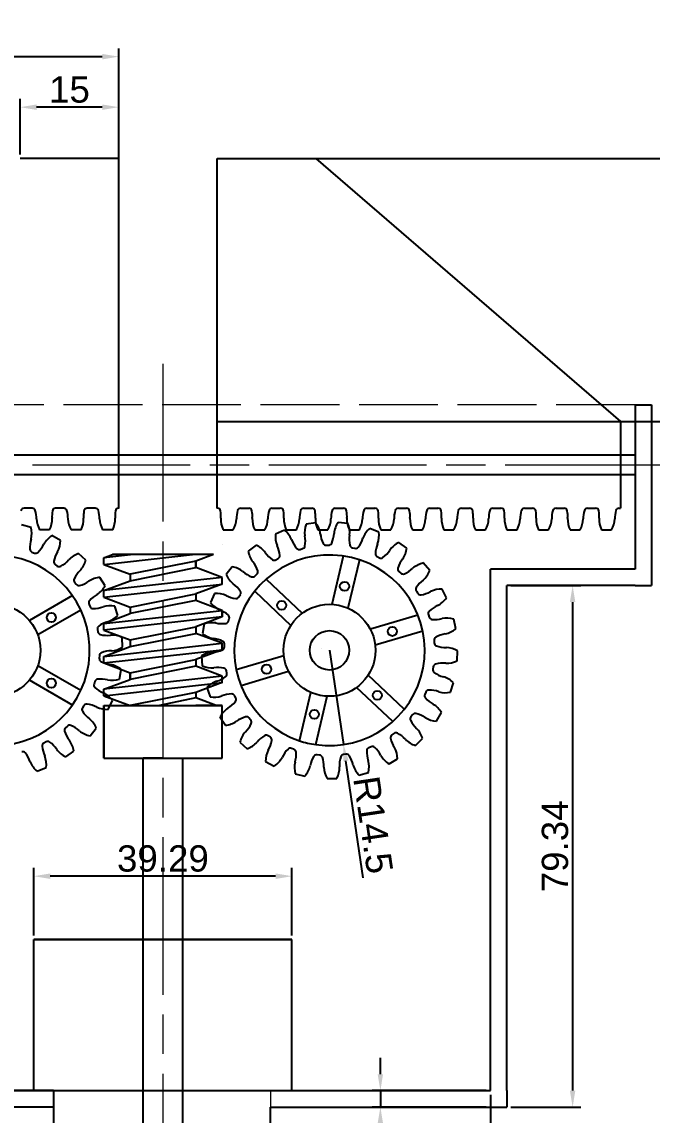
# Model space of a CAD drawing. Header units: millimetres. Extents: x -346 to -70, y -6 to 246.
# Drawn here: x -258.1 to -162.1, y 79.5 to 245.8 of the extents above; entities that cross this region are included whole.
import ezdxf

# ---------------------------------------------------------------- set-up
doc = ezdxf.new("R2010")
doc.units = ezdxf.units.MM
doc.linetypes.add('ACAD_ISO02W100', pattern=[15, 12, -3])
doc.linetypes.add('ACAD_ISO08W100', pattern=[36, 24, -3, 6, -3])
doc.layers.add('axis', color=7, linetype='ACAD_ISO08W100', lineweight=5)
doc.layers.add('hidden_line', color=7, linetype='ACAD_ISO02W100', lineweight=5)
doc.styles.get("Standard").update_dxf_attribs({"font": 'arial.ttf'})
doc.dimstyles.new('ISO-25', dxfattribs={"dimtxt": 4, "dimasz": 2.5, "dimexe": 1.25, "dimexo": 0.625, "dimtad": 1, "dimdsep": 46, "dimtxsty": 'Standard', "dimcen": 2.5, "dimadec": 0, "dimazin": 0, "dimtfac": 1, "dimtmove": 0, "dimatfit": 3, "dimfxl": 1, "dimarcsym": 0})

# ---------------------------------------------------------------- blocks, each defined once
blk = doc.blocks.new('*D4')
at = {"color": 0, "lineweight": -2, "transparency": 16777216}
for p, q in [((-286.47, 82.56), (-286.47, 58.46)), ((-186.76, 82.56), (-186.76, 58.46)), ((-283.97, 59.71), (-189.26, 59.71))]:
    blk.add_line(p, q, dxfattribs=at)
at = {"color": 0, "transparency": 16777216}
for points in [[(-283.97, 60.12), (-283.97, 59.29), (-286.47, 59.71)], [(-189.26, 60.12), (-189.26, 59.29), (-186.76, 59.71)]]:
    blk.add_solid(points, dxfattribs=at)
at = {"layer": 'Defpoints', "color": 0, "transparency": 16777216}
for p in [(-286.47, 83.19), (-186.76, 83.19), (-186.76, 59.71)]:
    blk.add_point(p, dxfattribs=at)
at = {"color": 0, "transparency": 16777216, "insert": (-236.62, 62.37), "char_height": 4, "attachment_point": 5}
blk.add_mtext('99.71', dxfattribs=at)
blk = doc.blocks.new('*D5')
at = {"color": 0, "lineweight": -2, "transparency": 16777216}
for p, q in [((-183.64, 160.03), (-172.99, 160.03)), ((-174.24, 157.53), (-174.24, 83.19)), ((-183.64, 80.69), (-172.99, 80.69))]:
    blk.add_line(p, q, dxfattribs=at)
at = {"color": 0, "transparency": 16777216}
for points in [[(-174.66, 157.53), (-173.83, 157.53), (-174.24, 160.03)], [(-174.66, 83.19), (-173.83, 83.19), (-174.24, 80.69)]]:
    blk.add_solid(points, dxfattribs=at)
at = {"layer": 'Defpoints', "color": 0, "transparency": 16777216}
for p in [(-184.26, 160.03), (-184.26, 80.69), (-174.24, 80.69)]:
    blk.add_point(p, dxfattribs=at)
at = {"color": 0, "transparency": 16777216, "insert": (-176.91, 120.36), "char_height": 4, "attachment_point": 5, "rotation": 90}
blk.add_mtext('79.34', dxfattribs=at)
blk = doc.blocks.new('*D6')
at = {"color": 0, "lineweight": -2, "transparency": 16777216}
for p, q in [((-203.51, 85.69), (-203.51, 88.19)), ((-187.39, 83.19), (-204.76, 83.19)), ((-203.51, 83.19), (-203.51, 80.69)), ((-187.39, 80.69), (-204.76, 80.69)), ((-203.51, 78.19), (-203.51, 67.06))]:
    blk.add_line(p, q, dxfattribs=at)
at = {"color": 0, "transparency": 16777216}
for points in [[(-203.93, 85.69), (-203.1, 85.69), (-203.51, 83.19)], [(-203.93, 78.19), (-203.1, 78.19), (-203.51, 80.69)]]:
    blk.add_solid(points, dxfattribs=at)
at = {"layer": 'Defpoints', "color": 0, "transparency": 16777216}
for p in [(-186.76, 83.19), (-203.51, 80.69), (-186.76, 80.69)]:
    blk.add_point(p, dxfattribs=at)
at = {"color": 0, "transparency": 16777216, "insert": (-206.18, 71.37), "char_height": 4, "attachment_point": 5, "rotation": 90}
blk.add_mtext('2.5', dxfattribs=at)
blk = doc.blocks.new('*D8')
at = {"color": 0, "lineweight": -2, "transparency": 16777216}
for p, q in [((-256.26, 106.81), (-256.26, 117.07)), ((-216.97, 106.81), (-216.97, 117.07)), ((-219.47, 115.82), (-253.76, 115.82))]:
    blk.add_line(p, q, dxfattribs=at)
at = {"color": 0, "transparency": 16777216}
for points in [[(-253.76, 116.24), (-253.76, 115.4), (-256.26, 115.82)], [(-219.47, 116.24), (-219.47, 115.4), (-216.97, 115.82)]]:
    blk.add_solid(points, dxfattribs=at)
at = {"layer": 'Defpoints', "color": 0, "transparency": 16777216}
for p in [(-256.26, 115.82), (-256.26, 106.19), (-216.97, 106.19)]:
    blk.add_point(p, dxfattribs=at)
at = {"color": 0, "transparency": 16777216, "insert": (-236.62, 118.49), "char_height": 4, "attachment_point": 5}
blk.add_mtext('39.29', dxfattribs=at)
blk = doc.blocks.new('*D9')
at = {"color": 0, "lineweight": -2, "transparency": 16777216}
for p, q in [((-211.26, 150.19), (-209.13, 135.85)), ((-206.12, 115.57), (-208.76, 133.37))]:
    blk.add_line(p, q, dxfattribs=at)
at = {"color": 0, "transparency": 16777216}
blk.add_solid([(-208.35, 133.44), (-209.17, 133.31), (-209.13, 135.85)], dxfattribs=at)
at = {"layer": 'Defpoints', "color": 0, "transparency": 16777216}
for p in [(-211.26, 150.19), (-209.13, 135.85)]:
    blk.add_point(p, dxfattribs=at)
at = {"color": 0, "transparency": 16777216, "insert": (-204.62, 123.63), "char_height": 4, "attachment_point": 5, "rotation": 278.4566}
blk.add_mtext('R14.5', dxfattribs=at)
blk = doc.blocks.new('*D10')
at = {"color": 0, "lineweight": -2, "transparency": 16777216}
for p, q in [((-258.35, 225.66), (-258.35, 234.09)), ((-243.35, 225.66), (-243.35, 234.09)), ((-245.85, 232.84), (-255.85, 232.84))]:
    blk.add_line(p, q, dxfattribs=at)
at = {"color": 0, "transparency": 16777216}
for points in [[(-255.85, 233.25), (-255.85, 232.42), (-258.35, 232.84)], [(-245.85, 233.25), (-245.85, 232.42), (-243.35, 232.84)]]:
    blk.add_solid(points, dxfattribs=at)
at = {"layer": 'Defpoints', "color": 0, "transparency": 16777216}
for p in [(-258.35, 232.84), (-258.35, 225.03), (-243.35, 225.03)]:
    blk.add_point(p, dxfattribs=at)
at = {"color": 0, "transparency": 16777216, "insert": (-250.85, 235.5), "char_height": 4, "attachment_point": 5}
blk.add_mtext('15', dxfattribs=at)
blk = doc.blocks.new('*D11')
at = {"color": 0, "lineweight": -2, "transparency": 16777216}
for p, q in [((-227.72, 225.03), (-145.38, 225.03)), ((-146.63, 222.53), (-146.63, 187.53)), ((-227.72, 185.03), (-145.38, 185.03))]:
    blk.add_line(p, q, dxfattribs=at)
at = {"color": 0, "transparency": 16777216}
for points in [[(-147.05, 222.53), (-146.21, 222.53), (-146.63, 225.03)], [(-147.05, 187.53), (-146.21, 187.53), (-146.63, 185.03)]]:
    blk.add_solid(points, dxfattribs=at)
at = {"layer": 'Defpoints', "color": 0, "transparency": 16777216}
for p in [(-228.35, 225.03), (-228.35, 185.03), (-146.63, 185.03)]:
    blk.add_point(p, dxfattribs=at)
at = {"color": 0, "transparency": 16777216, "insert": (-149.3, 205.03), "char_height": 4, "attachment_point": 5, "rotation": 90}
blk.add_mtext('40', dxfattribs=at)
blk = doc.blocks.new('*D12')
at = {"color": 0, "lineweight": -2, "transparency": 16777216}
for p, q in [((-304.75, 185.66), (-304.75, 241.78)), ((-243.35, 185.66), (-243.35, 241.78)), ((-302.25, 240.53), (-245.85, 240.53))]:
    blk.add_line(p, q, dxfattribs=at)
at = {"color": 0, "transparency": 16777216}
for points in [[(-302.25, 240.94), (-302.25, 240.11), (-304.75, 240.53)], [(-245.85, 240.94), (-245.85, 240.11), (-243.35, 240.53)]]:
    blk.add_solid(points, dxfattribs=at)
at = {"layer": 'Defpoints', "color": 0, "transparency": 16777216}
for p in [(-243.35, 240.53), (-304.75, 185.03), (-243.35, 185.03)]:
    blk.add_point(p, dxfattribs=at)
at = {"color": 0, "transparency": 16777216, "insert": (-274.05, 243.2), "char_height": 4, "attachment_point": 5}
blk.add_mtext('61.4', dxfattribs=at)

msp = doc.modelspace()

# ---------------------------------------------------------------- linework, layer by layer
for p, q in [((-243.35, 225.032), (-258.35, 225.032)), ((-243.35, 185.032), (-243.35, 225.032)), ((-228.35, 185.032), (-228.35, 225.032)), ((-228.35, 225.032), (-213.35, 225.032)), ((-213.35, 225.032), (-166.952, 185.032)), ((-164.747, 187.532), (-164.747, 162.532)), ((-164.747, 187.532), (-162.247, 187.532)), ((-162.247, 187.532), (-162.247, 162.532)), ((-243.35, 171.812), (-243.35, 185.032)), ((-228.35, 171.812), (-228.35, 185.032)), ((-228.35, 185.032), (-166.952, 185.032)), ((-166.952, 185.032), (-166.952, 171.812)), ((-308.488, 179.922), (-166.952, 179.922)), ((-166.952, 179.922), (-164.747, 179.922)), ((-308.488, 176.922), (-166.952, 176.922)), ((-166.952, 176.922), (-164.747, 176.922)), ((-256.526, 171.812), (-257.75, 171.812)), ((-251.726, 171.812), (-252.95, 171.812)), ((-246.926, 171.812), (-248.15, 171.812)), ((-224.773, 171.812), (-223.55, 171.812)), ((-219.973, 171.812), (-218.75, 171.812)), ((-215.173, 171.812), (-213.95, 171.812)), ((-210.373, 171.812), (-209.15, 171.812)), ((-205.573, 171.812), (-204.35, 171.812)), ((-200.773, 171.812), (-199.55, 171.812)), ((-195.973, 171.812), (-194.75, 171.812)), ((-191.173, 171.812), (-189.95, 171.812)), ((-186.373, 171.812), (-185.15, 171.812)), ((-181.573, 171.812), (-180.35, 171.812)), ((-176.773, 171.812), (-175.55, 171.812)), ((-171.973, 171.812), (-170.75, 171.812)), ((-167.173, 171.812), (-166.952, 171.812)), ((-166.952, 171.812), (-166.952, 171.812)), ((-166.952, 171.812), (-166.952, 171.812)), ((-166.952, 171.812), (-166.952, 171.812)), ((-166.952, 171.812), (-166.952, 171.812)), ((-166.952, 171.812), (-166.952, 171.812)), ((-256.687, 168.89), (-258.14, 169.263)), ((-253.863, 168.529), (-255.395, 168.529)), ((-249.063, 168.529), (-250.595, 168.529)), ((-244.263, 168.529), (-245.795, 168.529)), ((-227.436, 168.529), (-225.904, 168.529)), ((-222.636, 168.529), (-221.104, 168.529)), ((-218.101, 168.466), (-219.485, 167.887)), ((-217.836, 168.529), (-216.304, 168.529)), ((-213.341, 169.593), (-214.825, 169.376)), ((-213.036, 168.529), (-211.504, 168.529)), ((-208.451, 169.5), (-209.942, 169.659)), ((-208.236, 168.529), (-206.704, 168.529)), ((-203.736, 168.194), (-205.142, 168.719)), ((-203.436, 168.529), (-201.904, 168.529)), ((-198.636, 168.529), (-197.104, 168.529)), ((-193.836, 168.529), (-192.304, 168.529)), ((-189.036, 168.529), (-187.504, 168.529)), ((-184.236, 168.529), (-182.704, 168.529)), ((-179.436, 168.529), (-177.904, 168.529)), ((-174.636, 168.529), (-173.104, 168.529)), ((-169.836, 168.529), (-168.304, 168.529)), ((-252.211, 166.916), (-253.526, 167.639)), ((-199.495, 165.757), (-200.726, 166.615)), ((-256.555, 165.137), (-256.186, 164.991)), ((-256.555, 165.137), (-256.186, 164.991)), ((-248.367, 163.891), (-249.461, 164.918)), ((-245.617, 164.27), (-244.284, 164.77)), ((-245.617, 163.27), (-232.11, 164.77)), ((-241.115, 164.77), (-245.617, 164.27)), ((-228.941, 164.77), (-244.284, 164.77)), ((-228.941, 164.77), (-231.608, 163.77)), ((-227.608, 166.27), (-227.608, 166.27)), ((-227.608, 166.27), (-227.608, 166.27)), ((-222.432, 166.191), (-223.628, 165.286)), ((-215.731, 165.553), (-215.348, 165.659)), ((-215.731, 165.553), (-215.348, 165.659)), ((-211.77, 166.181), (-211.373, 166.189)), ((-211.77, 166.181), (-211.373, 166.189)), ((-207.777, 165.805), (-207.391, 165.714)), ((-207.777, 165.805), (-207.391, 165.714)), ((-253.017, 163.248), (-252.696, 163.014)), ((-253.017, 163.248), (-252.696, 163.014)), ((-245.617, 164.27), (-245.617, 164.27)), ((-245.617, 164.27), (-245.617, 164.27)), ((-245.617, 163.27), (-245.617, 164.27)), ((-245.617, 163.27), (-241.617, 161.77)), ((-231.608, 163.77), (-241.617, 161.77)), ((-231.608, 163.77), (-231.608, 162.77)), ((-231.608, 162.77), (-231.608, 163.77)), ((-219.411, 163.959), (-219.067, 164.157)), ((-219.411, 163.959), (-219.067, 164.157)), ((-209.18, 164.539), (-210.917, 157.181)), ((-206.708, 163.956), (-208.445, 156.597)), ((-204.003, 164.448), (-203.651, 164.263)), ((-204.003, 164.448), (-203.651, 164.263)), ((-195.994, 162.341), (-196.972, 163.478)), ((-241.617, 160.77), (-231.608, 162.77)), ((-241.617, 161.77), (-241.617, 160.77)), ((-227.608, 161.27), (-231.608, 162.77)), ((-226.06, 162.911), (-226.994, 161.737)), ((-222.58, 161.5), (-222.296, 161.777)), ((-222.58, 161.5), (-222.296, 161.777)), ((-200.685, 162.194), (-200.391, 161.928)), ((-200.685, 162.194), (-200.391, 161.928)), ((-164.747, 162.532), (-186.763, 162.532)), ((-186.763, 116.69), (-186.763, 162.532)), ((-162.247, 162.532), (-162.247, 160.032)), ((-250.06, 160.538), (-249.807, 160.232)), ((-250.06, 160.538), (-249.807, 160.232)), ((-245.396, 160.005), (-246.2, 161.271)), ((-227.608, 161.27), (-245.617, 159.27)), ((-245.617, 159.27), (-241.617, 160.77)), ((-245.617, 158.27), (-227.608, 160.27)), ((-227.608, 160.27), (-231.608, 158.77)), ((-227.617, 160.267), (-227.617, 161.274)), ((-227.608, 161.27), (-227.608, 161.27)), ((-227.608, 161.27), (-227.608, 161.27)), ((-227.608, 160.27), (-227.608, 161.27)), ((-227.608, 160.27), (-227.608, 161.27)), ((-220.907, 161.017), (-215.403, 155.834)), ((-184.263, 116.69), (-184.263, 160.032)), ((-164.747, 160.032), (-184.263, 160.032)), ((-164.747, 160.032), (-162.247, 160.032)), ((-250.389, 158.512), (-256.936, 154.731)), ((-245.617, 159.27), (-245.617, 159.27)), ((-245.617, 159.27), (-245.617, 159.27)), ((-245.617, 158.27), (-245.617, 159.27)), ((-245.617, 158.27), (-241.617, 156.77)), ((-241.617, 156.77), (-231.608, 158.77)), ((-231.608, 158.77), (-231.608, 157.77)), ((-231.608, 158.77), (-231.608, 157.77)), ((-228.759, 158.831), (-229.371, 157.462)), ((-225.037, 158.33), (-224.831, 158.669)), ((-225.037, 158.33), (-224.831, 158.669)), ((-222.648, 159.168), (-217.145, 153.985)), ((-198.032, 159.187), (-197.813, 158.856)), ((-198.032, 159.187), (-197.813, 158.856)), ((-193.451, 158.162), (-194.116, 159.507)), ((-247.87, 157.178), (-247.701, 156.819)), ((-247.87, 157.178), (-247.701, 156.819)), ((-243.485, 155.502), (-243.949, 156.929)), ((-231.608, 157.77), (-241.617, 155.77)), ((-241.617, 156.77), (-241.617, 155.77)), ((-227.608, 156.27), (-231.608, 157.77)), ((-249.119, 156.312), (-255.666, 152.532)), ((-245.617, 154.27), (-227.608, 156.27)), ((-245.617, 154.27), (-241.617, 155.77)), ((-227.608, 155.27), (-245.617, 153.27)), ((-227.608, 155.27), (-231.608, 153.77)), ((-227.617, 155.267), (-227.617, 156.274)), ((-227.608, 156.27), (-227.608, 156.27)), ((-227.608, 156.27), (-227.608, 156.27)), ((-227.608, 155.27), (-227.608, 156.27)), ((-227.608, 156.27), (-227.608, 155.27)), ((-226.629, 154.649), (-226.513, 155.029)), ((-226.629, 154.649), (-226.513, 155.029)), ((-197.794, 155.561), (-205.035, 153.386)), ((-196.21, 155.614), (-196.08, 155.239)), ((-196.21, 155.614), (-196.08, 155.239)), ((-192.028, 153.482), (-192.338, 154.95)), ((-246.584, 153.379), (-246.51, 152.989)), ((-246.584, 153.379), (-246.51, 152.989)), ((-245.617, 154.27), (-245.617, 154.27)), ((-245.617, 154.27), (-245.617, 154.27)), ((-245.617, 153.27), (-245.617, 154.27)), ((-245.617, 153.27), (-245.617, 154.27)), ((-245.617, 153.27), (-241.617, 151.77)), ((-241.617, 151.77), (-231.608, 153.77)), ((-231.608, 153.77), (-231.608, 152.77)), ((-230.359, 154.209), (-230.611, 152.73)), ((-197.064, 153.128), (-204.304, 150.953)), ((-242.754, 150.665), (-242.848, 152.162)), ((-241.617, 150.77), (-231.608, 152.77)), ((-241.617, 151.77), (-241.617, 150.77)), ((-236.617, 151.77), (-236.617, 151.77)), ((-236.617, 151.77), (-236.617, 151.77)), ((-236.617, 151.77), (-236.617, 151.77)), ((-236.617, 151.77), (-236.617, 151.77)), ((-227.608, 151.27), (-231.608, 152.77)), ((-195.334, 151.7), (-195.302, 151.304)), ((-195.334, 151.7), (-195.302, 151.304)), ((-245.617, 149.27), (-227.608, 151.27)), ((-245.617, 149.27), (-241.617, 150.77)), ((-245.617, 148.27), (-227.608, 150.27)), ((-227.608, 150.27), (-231.608, 148.77)), ((-227.617, 150.267), (-227.617, 151.274)), ((-227.608, 151.27), (-227.608, 151.27)), ((-227.608, 151.27), (-227.608, 151.27)), ((-227.608, 150.27), (-227.608, 151.27)), ((-227.255, 150.687), (-227.238, 151.084)), ((-227.255, 150.687), (-227.238, 151.084)), ((-212.499, 150.481), (-212.499, 150.481)), ((-191.813, 148.595), (-191.749, 150.094)), ((-186.763, 83.19), (-186.763, 150.19)), ((-184.263, 83.19), (-184.263, 150.19)), ((-246.283, 149.38), (-246.308, 148.984)), ((-246.283, 149.38), (-246.308, 148.984)), ((-245.617, 149.27), (-245.617, 149.27)), ((-245.617, 149.27), (-245.617, 149.27)), ((-245.617, 148.27), (-245.617, 149.27)), ((-245.617, 148.27), (-241.617, 146.77)), ((-241.617, 146.77), (-231.608, 148.77)), ((-231.608, 148.77), (-231.608, 147.77)), ((-231.608, 148.77), (-231.608, 147.77)), ((-230.758, 149.333), (-230.635, 147.838)), ((-225.462, 147.251), (-218.221, 149.426)), ((-249.119, 144.067), (-255.666, 147.847)), ((-243.249, 145.799), (-242.968, 147.272)), ((-231.608, 147.77), (-241.617, 145.77)), ((-241.617, 145.77), (-241.617, 146.77)), ((-241.617, 146.77), (-241.617, 145.77)), ((-227.608, 146.27), (-231.608, 147.77)), ((-226.876, 146.695), (-226.958, 147.083)), ((-226.876, 146.695), (-226.958, 147.083)), ((-224.731, 144.818), (-217.49, 146.993)), ((-195.459, 147.691), (-195.526, 147.3)), ((-195.459, 147.691), (-195.526, 147.3)), ((-250.389, 141.868), (-256.936, 145.648)), ((-246.986, 145.432), (-247.109, 145.054)), ((-246.986, 145.432), (-247.109, 145.054)), ((-227.608, 146.27), (-245.617, 144.27)), ((-245.617, 144.27), (-241.617, 145.77)), ((-245.617, 143.27), (-227.608, 145.27)), ((-227.608, 145.27), (-231.608, 143.77)), ((-227.617, 145.267), (-227.617, 146.274)), ((-227.608, 146.27), (-227.608, 146.27)), ((-227.608, 146.27), (-227.608, 146.27)), ((-227.608, 145.27), (-227.608, 146.27)), ((-227.608, 145.27), (-227.608, 146.27)), ((-199.877, 141.211), (-205.381, 146.394)), ((-192.821, 143.809), (-192.385, 145.244)), ((-245.617, 144.27), (-245.617, 144.27)), ((-245.617, 144.27), (-245.617, 144.27)), ((-245.617, 143.27), (-245.617, 144.27)), ((-245.617, 143.27), (-241.617, 141.77)), ((-231.608, 143.77), (-241.617, 141.77)), ((-231.608, 143.77), (-231.617, 142.94)), ((-229.933, 144.512), (-229.442, 143.095)), ((-225.517, 142.921), (-225.693, 143.277)), ((-225.517, 142.921), (-225.693, 143.277)), ((-215.817, 136.423), (-214.08, 143.782)), ((-213.345, 135.84), (-211.608, 143.198)), ((-201.618, 139.362), (-207.122, 144.545)), ((-196.577, 143.84), (-196.739, 143.477)), ((-196.577, 143.84), (-196.739, 143.477)), ((-248.65, 141.782), (-248.862, 141.447)), ((-248.65, 141.782), (-248.862, 141.447)), ((-245.617, 141.77), (-245.617, 133.77)), ((-245.617, 133.77), (-245.617, 141.77)), ((-245.617, 141.77), (-227.617, 141.77)), ((-245.617, 141.77), (-241.617, 141.77)), ((-244.938, 141.208), (-244.299, 142.565)), ((-231.617, 142.94), (-237.143, 141.77)), ((-228.499, 141.77), (-231.617, 142.94)), ((-227.617, 141.77), (-231.617, 141.77)), ((-227.617, 133.77), (-227.617, 141.77)), ((-227.617, 133.77), (-227.617, 141.77)), ((-227.617, 141.44), (-227.617, 141.44)), ((-227.617, 141.44), (-227.617, 141.44)), ((-227.617, 140.44), (-227.617, 141.44)), ((-227.934, 140.047), (-227.106, 138.797)), ((-223.261, 139.605), (-223.52, 139.906)), ((-223.261, 139.605), (-223.52, 139.906)), ((-198.617, 140.387), (-198.864, 140.076)), ((-198.617, 140.387), (-198.864, 140.076)), ((-194.987, 139.423), (-194.208, 140.705)), ((-251.168, 138.661), (-251.458, 138.389)), ((-251.168, 138.661), (-251.458, 138.389)), ((-247.716, 137.182), (-246.76, 138.338)), ((-220.252, 136.954), (-220.578, 137.181)), ((-220.252, 136.954), (-220.578, 137.181)), ((-201.452, 137.55), (-201.769, 137.31)), ((-201.452, 137.55), (-201.769, 137.31)), ((-198.176, 135.714), (-197.103, 136.762)), ((-254.384, 136.264), (-254.732, 136.073)), ((-254.384, 136.264), (-254.732, 136.073)), ((-251.408, 133.973), (-250.194, 134.855)), ((-224.888, 136.22), (-223.775, 135.214)), ((-216.678, 135.134), (-217.05, 135.273)), ((-216.678, 135.134), (-217.05, 135.273)), ((-204.904, 135.507), (-205.27, 135.354)), ((-204.904, 135.507), (-205.27, 135.354)), ((-245.617, 133.77), (-227.617, 133.77)), ((-236.617, 133.77), (-239.617, 133.77)), ((-239.617, 133.77), (-236.617, 133.77)), ((-239.617, 53.77), (-239.617, 133.77)), ((-236.617, 133.77), (-233.617, 133.77)), ((-233.617, 133.77), (-233.617, 53.77)), ((-220.986, 133.27), (-219.658, 132.573)), ((-212.764, 134.26), (-213.159, 134.302)), ((-212.764, 134.26), (-213.159, 134.302)), ((-208.755, 134.387), (-209.148, 134.33)), ((-208.755, 134.387), (-209.148, 134.33)), ((-202.187, 132.914), (-200.887, 133.662)), ((-255.782, 131.783), (-254.387, 132.335)), ((-206.769, 131.2), (-205.323, 131.601)), ((-216.473, 131.384), (-215.013, 131.039)), ((-211.632, 130.679), (-210.133, 130.708)), ((-256.263, 83.19), (-256.263, 106.19)), ((-256.263, 106.19), (-216.972, 106.19)), ((-216.972, 106.19), (-256.263, 106.19)), ((-216.972, 83.19), (-216.972, 106.19)), ((-286.472, 83.19), (-253.263, 83.19)), ((-253.263, 83.19), (-286.472, 83.19)), ((-253.263, 83.19), (-256.263, 83.19)), ((-253.263, 83.19), (-220.263, 83.19)), ((-253.263, 83.19), (-253.263, 71.19)), ((-220.263, 83.19), (-186.763, 83.19)), ((-184.263, 83.19), (-184.263, 80.69)), ((-253.263, 80.69), (-286.472, 80.69)), ((-220.263, 80.69), (-186.763, 80.69)), ((-220.263, 71.19), (-220.263, 80.69)), ((-186.763, 80.69), (-184.263, 80.69))]:
    msp.add_line(p, q)
for centre, radius in [((-208.965, 159.922), 0.7), ((-262.263, 150.19), 7), ((-218.542, 157.046), 0.7), ((-211.263, 150.19), 7), ((-253.602, 155.19), 0.7), ((-211.263, 150.19), 3), ((-211.263, 150.19), 3), ((-201.685, 153.066), 0.7), ((-220.84, 147.313), 0.7), ((-253.602, 145.19), 0.7), ((-203.983, 143.333), 0.7), ((-213.56, 140.457), 0.7)]:
    msp.add_circle(centre, radius)
for centre, radius, start, end in [((-257.75, 171.312), 0.5, 90, 169.94034), ((-256.526, 171.312), 0.5, 16.68047, 90), ((-260.097, 170.242), 4.229, 359.27378, 16.68047), ((-249.278, 170.661), 4.229, 169.94034, 185.16138), ((-252.95, 171.312), 0.5, 90, 169.94034), ((-251.726, 171.312), 0.5, 16.68047, 90), ((-255.297, 170.242), 4.229, 359.27378, 16.68047), ((-244.478, 170.661), 4.229, 169.94034, 185.16138), ((-248.15, 171.312), 0.5, 90, 169.94034), ((-246.926, 171.312), 0.5, 16.68047, 90), ((-250.497, 170.242), 4.229, 359.27378, 16.68047), ((-239.678, 170.661), 4.229, 169.94034, 185.16138), ((-243.35, 171.312), 0.5, 90, 169.94034), ((-228.35, 171.312), 0.5, 10.05966, 90), ((-232.021, 170.661), 4.229, 354.83862, 10.05966), ((-221.202, 170.242), 4.229, 163.31953, 180.72622), ((-224.773, 171.312), 0.5, 90, 163.31953), ((-223.55, 171.312), 0.5, 10.05966, 90), ((-227.221, 170.661), 4.229, 354.83862, 10.05966), ((-216.402, 170.242), 4.229, 163.31953, 180.72622), ((-219.973, 171.312), 0.5, 90, 163.31953), ((-218.75, 171.312), 0.5, 10.05966, 90), ((-222.421, 170.661), 4.229, 354.83862, 10.05966), ((-211.602, 170.242), 4.229, 163.31953, 180.72622), ((-215.173, 171.312), 0.5, 90, 163.31953), ((-213.95, 171.312), 0.5, 10.05966, 90), ((-217.621, 170.661), 4.229, 354.83862, 10.05966), ((-206.802, 170.242), 4.229, 163.31953, 180.72622), ((-210.373, 171.312), 0.5, 90, 163.31953), ((-209.15, 171.312), 0.5, 10.05966, 90), ((-212.821, 170.661), 4.229, 354.83862, 10.05966), ((-202.002, 170.242), 4.229, 163.31953, 180.72622), ((-205.573, 171.312), 0.5, 90, 163.31953), ((-204.35, 171.312), 0.5, 10.05966, 90), ((-208.021, 170.661), 4.229, 354.83862, 10.05966), ((-197.202, 170.242), 4.229, 163.31953, 180.72622), ((-200.773, 171.312), 0.5, 90, 163.31953), ((-199.55, 171.312), 0.5, 10.05966, 90), ((-203.221, 170.661), 4.229, 354.83862, 10.05966), ((-192.402, 170.242), 4.229, 163.31953, 180.72622), ((-195.973, 171.312), 0.5, 90, 163.31953), ((-194.75, 171.312), 0.5, 10.05966, 90), ((-198.421, 170.661), 4.229, 354.83862, 10.05966), ((-187.602, 170.242), 4.229, 163.31953, 180.72622), ((-191.173, 171.312), 0.5, 90, 163.31953), ((-189.95, 171.312), 0.5, 10.05966, 90), ((-193.621, 170.661), 4.229, 354.83862, 10.05966), ((-182.802, 170.242), 4.229, 163.31953, 180.72622), ((-186.373, 171.312), 0.5, 90, 163.31953), ((-185.15, 171.312), 0.5, 10.05966, 90), ((-188.821, 170.661), 4.229, 354.83862, 10.05966), ((-178.002, 170.242), 4.229, 163.31953, 180.72622), ((-181.573, 171.312), 0.5, 90, 163.31953), ((-180.35, 171.312), 0.5, 10.05966, 90), ((-184.021, 170.661), 4.229, 354.83862, 10.05966), ((-173.202, 170.242), 4.229, 163.31953, 180.72622), ((-176.773, 171.312), 0.5, 90, 163.31953), ((-175.55, 171.312), 0.5, 10.05966, 90), ((-179.221, 170.661), 4.229, 354.83862, 10.05966), ((-168.402, 170.242), 4.229, 163.31953, 180.72622), ((-171.973, 171.312), 0.5, 90, 163.31953), ((-170.75, 171.312), 0.5, 10.05966, 90), ((-174.421, 170.661), 4.229, 354.83862, 10.05966), ((-163.602, 170.242), 4.229, 163.31953, 180.72622), ((-167.173, 171.312), 0.5, 90, 163.31953), ((-252.074, 170.376), 3.8, 182.83177, 209.08148), ((-257.288, 170.174), 3.8, 334.34733, 1.60339), ((-247.274, 170.376), 3.8, 182.83177, 209.08148), ((-252.488, 170.174), 3.8, 334.34733, 1.60339), ((-242.474, 170.376), 3.8, 182.83177, 209.08148), ((-247.688, 170.174), 3.8, 334.34733, 1.60339), ((-224.011, 170.174), 3.8, 178.39661, 205.65267), ((-229.225, 170.376), 3.8, 330.91852, 357.16823), ((-219.211, 170.174), 3.8, 178.39661, 205.65267), ((-224.425, 170.376), 3.8, 330.91852, 357.16823), ((-214.411, 170.174), 3.8, 178.39661, 205.65267), ((-219.625, 170.376), 3.8, 330.91852, 357.16823), ((-209.611, 170.174), 3.8, 178.39661, 205.65267), ((-214.825, 170.376), 3.8, 330.91852, 357.16823), ((-204.811, 170.174), 3.8, 178.39661, 205.65267), ((-210.025, 170.376), 3.8, 330.91852, 357.16823), ((-200.011, 170.174), 3.8, 178.39661, 205.65267), ((-205.225, 170.376), 3.8, 330.91852, 357.16823), ((-195.211, 170.174), 3.8, 178.39661, 205.65267), ((-200.425, 170.376), 3.8, 330.91852, 357.16823), ((-190.411, 170.174), 3.8, 178.39661, 205.65267), ((-195.625, 170.376), 3.8, 330.91852, 357.16823), ((-185.611, 170.174), 3.8, 178.39661, 205.65267), ((-190.825, 170.376), 3.8, 330.91852, 357.16823), ((-180.811, 170.174), 3.8, 178.39661, 205.65267), ((-186.025, 170.376), 3.8, 330.91852, 357.16823), ((-176.011, 170.174), 3.8, 178.39661, 205.65267), ((-181.225, 170.376), 3.8, 330.91852, 357.16823), ((-171.211, 170.174), 3.8, 178.39661, 205.65267), ((-176.425, 170.376), 3.8, 330.91852, 357.16823), ((-166.411, 170.174), 3.8, 178.39661, 205.65267), ((-171.625, 170.376), 3.8, 330.91852, 357.16823), ((-260.382, 168.005), 3.8, 346.21419, 13.47025), ((-260.382, 168.005), 3.8, 346.21419, 13.47025), ((-220.514, 165.531), 3.8, 23.33119, 50.58726), ((-220.514, 165.531), 3.8, 23.33119, 50.58726), ((-211.245, 168.104), 3.8, 160.44675, 187.70281), ((-216.408, 167.349), 3.8, 8.93119, 36.18726), ((-216.408, 167.349), 3.8, 8.93119, 36.18726), ((-206.79, 167.537), 3.8, 146.04675, 173.30281), ((-211.979, 168.09), 3.8, 354.53119, 21.78726), ((-211.979, 168.09), 3.8, 354.53119, 21.78726), ((-202.616, 165.88), 3.8, 131.64675, 158.90281), ((-207.505, 167.706), 3.8, 340.13119, 7.38726), ((-207.505, 167.706), 3.8, 340.13119, 7.38726), ((-252.655, 165.839), 4.229, 162.6562, 183.61643), ((-252.655, 165.839), 4.229, 162.6562, 183.61643), ((-251.438, 164.464), 3.8, 123.32975, 150.58581), ((-256.011, 166.978), 3.8, 331.81419, 359.07025), ((-256.011, 166.978), 3.8, 331.81419, 359.07025), ((-215.7, 167.546), 3.8, 174.84675, 202.10281), ((-213.045, 168.466), 4.229, 199.7732, 220.73343), ((-213.045, 168.466), 4.229, 199.7732, 220.73343), ((-219.158, 166.769), 4.229, 350.30057, 11.2608), ((-208.444, 168.335), 4.229, 185.3732, 206.33343), ((-208.444, 168.335), 4.229, 185.3732, 206.33343), ((-211.786, 166.681), 0.5, 206.33343, 271.81721), ((-211.383, 166.689), 0.5, 270.41679, 335.90057), ((-214.786, 168.212), 4.229, 335.90057, 356.8608), ((-204.02, 167.064), 4.229, 170.9732, 191.93343), ((-204.02, 167.064), 4.229, 170.9732, 191.93343), ((-210.194, 168.522), 4.229, 321.50057, 342.4608), ((-200.051, 164.733), 4.229, 156.5732, 177.53343), ((-200.051, 164.733), 4.229, 156.5732, 177.53343), ((-198.986, 163.236), 3.8, 117.24675, 144.50281), ((-256.377, 165.604), 0.5, 183.61643, 249.10021), ((-256.002, 165.455), 0.5, 247.69979, 313.18357), ((-258.553, 168.174), 4.229, 313.18357, 334.1438), ((-249.065, 162.958), 4.229, 148.2562, 169.21643), ((-249.065, 162.958), 4.229, 148.2562, 169.21643), ((-248.228, 161.323), 3.8, 108.92975, 136.18581), ((-219.877, 165.897), 3.8, 189.24675, 216.50281), ((-224.039, 162.748), 3.8, 37.73119, 64.98726), ((-224.039, 162.748), 3.8, 37.73119, 64.98726), ((-217.535, 167.449), 4.229, 214.1732, 235.13343), ((-217.535, 167.449), 4.229, 214.1732, 235.13343), ((-223.033, 164.285), 4.229, 4.70057, 25.6608), ((-215.871, 166.033), 0.5, 220.73343, 286.21721), ((-215.482, 166.141), 0.5, 284.81679, 350.30057), ((-207.668, 166.293), 0.5, 191.93343, 257.41721), ((-207.276, 166.201), 0.5, 256.01679, 321.50057), ((-203.776, 164.893), 0.5, 177.53343, 243.01721), ((-205.668, 167.68), 4.229, 307.10057, 328.0608), ((-203.267, 166.221), 3.8, 325.73119, 352.98726), ((-203.267, 166.221), 3.8, 325.73119, 352.98726), ((-262.263, 150.19), 14.5, 95.02476, 84.97524), ((-252.728, 163.656), 0.5, 169.21643, 234.70021), ((-254.197, 166.687), 4.229, 298.78357, 319.7438), ((-252.032, 164.896), 3.8, 317.41419, 344.67025), ((-252.032, 164.896), 3.8, 317.41419, 344.67025), ((-211.263, 150.19), 14.5, 261.74176, 251.69225), ((-226.168, 160.915), 4.229, 19.10057, 40.0608), ((-219.666, 164.389), 0.5, 235.13343, 300.61721), ((-219.317, 164.59), 0.5, 299.21679, 4.70057), ((-203.419, 164.706), 0.5, 241.61679, 307.10057), ((-196.787, 161.488), 4.229, 142.1732, 163.13343), ((-196.787, 161.488), 4.229, 142.1732, 163.13343), ((-196.127, 159.773), 3.8, 102.84675, 130.10281), ((-252.402, 163.419), 0.5, 233.29979, 298.78357), ((-246.304, 159.275), 4.229, 133.8562, 154.81643), ((-246.304, 159.275), 4.229, 133.8562, 154.81643), ((-223.513, 163.261), 3.8, 203.64675, 230.90281), ((-226.76, 159.176), 3.8, 52.13119, 79.38726), ((-226.76, 159.176), 3.8, 52.13119, 79.38726), ((-221.63, 165.347), 4.229, 228.5732, 249.53343), ((-221.63, 165.347), 4.229, 228.5732, 249.53343), ((-222.933, 161.853), 0.5, 249.53343, 315.01721), ((-222.645, 162.135), 0.5, 313.61679, 19.10057), ((-200.355, 162.57), 0.5, 163.13343, 228.61721), ((-200.055, 162.299), 0.5, 227.21679, 292.70057), ((-201.494, 165.739), 4.229, 292.70057, 313.6608), ((-199.531, 163.729), 3.8, 311.33119, 338.58726), ((-199.531, 163.729), 3.8, 311.33119, 338.58726), ((-249.679, 160.862), 0.5, 154.81643, 220.30021), ((-249.422, 160.551), 0.5, 218.89979, 284.38357), ((-250.348, 164.163), 4.229, 284.38357, 305.3438), ((-245.9, 157.483), 3.8, 94.52975, 121.78581), ((-248.696, 161.889), 3.8, 303.01419, 330.27025), ((-248.696, 161.889), 3.8, 303.01419, 330.27025), ((-228.367, 156.871), 4.229, 33.50057, 54.4608), ((-197.619, 159.468), 0.5, 148.73343, 214.21721), ((-194.432, 157.533), 4.229, 127.7732, 148.73343), ((-194.432, 157.533), 4.229, 127.7732, 148.73343), ((-244.546, 155.021), 4.229, 119.4562, 140.41643), ((-244.546, 155.021), 4.229, 119.4562, 140.41643), ((-228.508, 155.04), 3.8, 66.53119, 93.78726), ((-228.508, 155.04), 3.8, 66.53119, 93.78726), ((-225.073, 162.292), 4.229, 242.9732, 263.93343), ((-225.073, 162.292), 4.229, 242.9732, 263.93343), ((-225.467, 158.584), 0.5, 263.93343, 329.41721), ((-225.258, 158.929), 0.5, 328.01679, 33.50057), ((-197.396, 159.132), 0.5, 212.81679, 278.30057), ((-197.934, 162.821), 4.229, 278.30057, 299.2608), ((-194.219, 155.708), 3.8, 88.44675, 115.70281), ((-196.533, 160.386), 3.8, 296.93119, 324.18726), ((-247.42, 157.397), 0.5, 140.41643, 205.90021), ((-247.248, 157.032), 0.5, 204.49979, 269.98357), ((-247.247, 160.761), 4.229, 269.98357, 290.9438), ((-244.6, 153.185), 3.8, 80.12975, 107.38581), ((-226.379, 159.804), 3.8, 218.04675, 245.30281), ((-193.134, 153.116), 4.229, 113.3732, 134.33343), ((-246.213, 158.148), 3.8, 288.61419, 315.87025), ((-246.213, 158.148), 3.8, 288.61419, 315.87025), ((-229.492, 152.407), 4.229, 47.90057, 68.8608), ((-226.992, 155.174), 0.5, 342.41679, 47.90057), ((-195.74, 155.783), 0.5, 134.33343, 199.81721), ((-195.608, 155.402), 0.5, 198.41679, 263.90057), ((-195.212, 159.11), 4.229, 263.90057, 284.8608), ((-193.382, 151.296), 3.8, 74.04675, 101.30281), ((-246.094, 153.479), 0.5, 126.01643, 191.50021), ((-243.901, 150.463), 4.229, 105.0562, 126.01643), ((-243.901, 150.463), 4.229, 105.0562, 126.01643), ((-229.173, 150.599), 3.8, 80.93119, 108.18726), ((-229.173, 150.599), 3.8, 80.93119, 108.18726), ((-227.649, 158.477), 4.229, 257.3732, 278.33343), ((-227.649, 158.477), 4.229, 257.3732, 278.33343), ((-227.109, 154.788), 0.5, 278.33343, 343.81721), ((-194.46, 156.402), 3.8, 282.53119, 309.78726), ((-246.018, 153.083), 0.5, 190.09979, 255.58357), ((-245.09, 156.694), 4.229, 255.58357, 276.5438), ((-244.41, 148.698), 3.8, 65.72975, 92.98581), ((-228.295, 155.743), 3.8, 232.44675, 259.70281), ((-229.47, 147.804), 4.229, 62.30057, 83.2608), ((-227.737, 151.106), 0.5, 356.81679, 62.30057), ((-194.836, 151.747), 0.5, 119.93343, 185.41721), ((-192.976, 148.516), 4.229, 98.9732, 119.93343), ((-192.976, 148.516), 4.229, 98.9732, 119.93343), ((-245.784, 149.355), 0.5, 111.61643, 177.10021), ((-244.41, 145.888), 4.229, 90.6562, 111.61643), ((-244.41, 145.888), 4.229, 90.6562, 111.61643), ((-244.738, 153.906), 3.8, 274.21419, 301.47025), ((-244.738, 153.906), 3.8, 274.21419, 301.47025), ((-228.712, 146.132), 3.8, 95.33119, 122.58726), ((-228.712, 146.132), 3.8, 95.33119, 122.58726), ((-229.196, 154.142), 4.229, 271.7732, 292.73343), ((-229.196, 154.142), 4.229, 271.7732, 292.73343), ((-227.755, 150.703), 0.5, 292.73343, 358.21721), ((-194.803, 151.345), 0.5, 184.01679, 249.50057), ((-193.497, 154.838), 4.229, 249.50057, 270.4608), ((-193.669, 146.815), 3.8, 59.64675, 86.90281), ((-245.809, 148.952), 0.5, 175.69979, 241.18357), ((-244.012, 152.219), 4.229, 241.18357, 262.1438), ((-194.965, 147.613), 0.5, 105.53343, 171.01721), ((-193.967, 144.021), 4.229, 84.5732, 105.53343), ((-193.443, 152.028), 3.8, 268.13119, 295.38726), ((-245.342, 144.305), 3.8, 51.32975, 78.58581), ((-229.141, 151.332), 3.8, 246.84675, 274.10281), ((-228.305, 143.351), 4.229, 76.70057, 97.6608), ((-227.448, 146.98), 0.5, 11.21679, 76.70057), ((-227.364, 146.585), 0.5, 307.13343, 12.61721), ((-195.033, 147.216), 0.5, 169.61679, 235.10057), ((-192.9, 150.274), 4.229, 235.10057, 256.0608), ((-246.634, 144.899), 0.5, 161.29979, 226.78357), ((-246.509, 145.283), 0.5, 97.21643, 162.70021), ((-246.041, 141.584), 4.229, 76.2562, 97.21643), ((-246.041, 141.584), 4.229, 76.2562, 97.21643), ((-244.364, 149.431), 3.8, 259.81419, 287.07025), ((-244.364, 149.431), 3.8, 259.81419, 287.07025), ((-227.154, 141.92), 3.8, 109.73119, 136.98726), ((-229.615, 149.558), 4.229, 286.1732, 307.13343), ((-195.061, 142.545), 3.8, 45.24675, 72.50281), ((-244.081, 147.617), 4.229, 226.78357, 247.7438), ((-247.337, 140.282), 3.8, 36.92975, 64.18581), ((-228.863, 146.85), 3.8, 261.24675, 288.50281), ((-226.069, 139.328), 4.229, 91.10057, 112.0608), ((-226.141, 143.056), 0.5, 25.61679, 91.10057), ((-196.282, 143.273), 0.5, 155.21679, 220.70057), ((-196.118, 143.641), 0.5, 91.13343, 156.61721), ((-196.044, 139.913), 4.229, 70.1732, 91.13343), ((-196.044, 139.913), 4.229, 70.1732, 91.13343), ((-193.545, 147.539), 3.8, 253.73119, 280.98726), ((-248.44, 141.179), 0.5, 146.89979, 212.38357), ((-248.224, 141.519), 0.5, 82.81643, 148.30021), ((-248.691, 137.82), 4.229, 61.8562, 82.81643), ((-248.691, 137.82), 4.229, 61.8562, 82.81643), ((-245.115, 145.004), 3.8, 245.41419, 272.67025), ((-245.115, 145.004), 3.8, 245.41419, 272.67025), ((-228.881, 145.014), 4.229, 300.5732, 321.53343), ((-228.881, 145.014), 4.229, 300.5732, 321.53343), ((-225.962, 142.694), 0.5, 321.53343, 27.01721), ((-193.456, 145.704), 4.229, 220.70057, 241.6608), ((-197.471, 138.756), 3.8, 30.84675, 58.10281), ((-245.292, 143.176), 4.229, 212.38357, 233.3438), ((-250.27, 136.882), 3.8, 22.52975, 49.78581), ((-224.598, 138.227), 3.8, 124.13119, 151.38726), ((-224.598, 138.227), 3.8, 124.13119, 151.38726), ((-222.903, 135.987), 4.229, 105.50057, 126.4608), ((-223.899, 139.58), 0.5, 40.01679, 105.50057), ((-198.473, 139.765), 0.5, 140.81679, 206.30057), ((-198.222, 140.08), 0.5, 76.73343, 142.21721), ((-199.078, 136.451), 4.229, 55.7732, 76.73343), ((-199.078, 136.451), 4.229, 55.7732, 76.73343), ((-194.761, 143.216), 3.8, 239.33119, 266.58726), ((-251.115, 138.024), 0.5, 132.49979, 197.98357), ((-250.822, 138.3), 0.5, 68.41643, 133.90021), ((-252.193, 134.833), 4.229, 47.4562, 68.41643), ((-252.193, 134.833), 4.229, 47.4562, 68.41643), ((-227.48, 142.578), 3.8, 275.64675, 302.90281), ((-227.041, 140.795), 4.229, 314.9732, 335.93343), ((-227.041, 140.795), 4.229, 314.9732, 335.93343), ((-223.636, 139.274), 0.5, 335.93343, 41.41721), ((-195.13, 141.417), 4.229, 206.30057, 227.2608), ((-200.747, 135.686), 3.8, 16.44675, 43.70281), ((-247.569, 139.176), 4.229, 197.98357, 218.9438), ((-253.956, 134.317), 3.8, 8.12975, 35.38581), ((-246.943, 140.903), 3.8, 231.01419, 258.27025), ((-246.943, 140.903), 3.8, 231.01419, 258.27025), ((-221.205, 135.287), 3.8, 138.53119, 165.78726), ((-221.205, 135.287), 3.8, 138.53119, 165.78726), ((-219.005, 133.538), 4.229, 119.90057, 140.8608), ((-220.864, 136.771), 0.5, 54.41679, 119.90057), ((-224.209, 137.166), 4.229, 329.3732, 350.33343), ((-224.209, 137.166), 4.229, 329.3732, 350.33343), ((-220.533, 136.54), 0.5, 350.33343, 55.81721), ((-211.263, 150.19), 14.5, 251.69225, 261.74176), ((-201.467, 136.912), 0.5, 126.41679, 191.90057), ((-197.819, 137.681), 4.229, 191.90057, 212.8608), ((-201.146, 137.155), 0.5, 62.33343, 127.81721), ((-202.877, 133.853), 4.229, 41.3732, 62.33343), ((-197.014, 139.331), 3.8, 224.93119, 252.18726), ((-197.014, 139.331), 3.8, 224.93119, 252.18726), ((-257.964, 134.259), 0.5, 39.61643, 105.10021), ((-254.491, 135.634), 0.5, 118.09979, 183.58357), ((-250.77, 135.867), 4.229, 183.58357, 204.5438), ((-254.138, 135.829), 0.5, 54.01643, 119.50021), ((-256.328, 132.812), 4.229, 33.0562, 54.01643), ((-256.328, 132.812), 4.229, 33.0562, 54.01643), ((-249.734, 137.384), 3.8, 216.61419, 243.87025), ((-249.734, 137.384), 3.8, 216.61419, 243.87025), ((-225.078, 138.784), 3.8, 290.04675, 317.30281), ((-217.186, 133.283), 3.8, 152.93119, 180.18726), ((-217.186, 133.283), 3.8, 152.93119, 180.18726), ((-214.621, 132.136), 4.229, 134.30057, 155.2608), ((-217.225, 134.804), 0.5, 68.81679, 134.30057), ((-216.847, 134.663), 0.5, 4.73343, 70.21721), ((-201.352, 134.73), 4.229, 177.50057, 198.4608), ((-205.077, 134.893), 0.5, 112.01679, 177.50057), ((-204.705, 135.049), 0.5, 47.93343, 113.41721), ((-207.203, 132.281), 4.229, 26.9732, 47.93343), ((-207.203, 132.281), 4.229, 26.9732, 47.93343), ((-204.685, 133.526), 3.8, 2.04675, 29.30281), ((-260.837, 131.882), 4.229, 18.6562, 39.61643), ((-260.837, 131.882), 4.229, 18.6562, 39.61643), ((-253.312, 134.671), 3.8, 202.21419, 229.47025), ((-253.312, 134.671), 3.8, 202.21419, 229.47025), ((-258.164, 132.75), 3.8, 353.72975, 20.98581), ((-221.807, 135.707), 3.8, 304.44675, 331.70281), ((-212.795, 132.341), 3.8, 167.33119, 194.58726), ((-212.795, 132.341), 3.8, 167.33119, 194.58726), ((-220.563, 134.356), 4.229, 343.7732, 4.73343), ((-220.563, 134.356), 4.229, 343.7732, 4.73343), ((-210.026, 131.868), 4.229, 148.70057, 169.6608), ((-213.212, 133.805), 0.5, 83.21679, 148.70057), ((-212.811, 133.762), 0.5, 19.13343, 84.61721), ((-216.333, 132.54), 4.229, 358.1732, 19.13343), ((-216.333, 132.54), 4.229, 358.1732, 19.13343), ((-205.508, 132.751), 4.229, 163.10057, 184.0608), ((-209.076, 133.835), 0.5, 97.61679, 163.10057), ((-208.677, 133.893), 0.5, 33.53343, 99.01721), ((-211.785, 131.834), 4.229, 12.5732, 33.53343), ((-211.785, 131.834), 4.229, 12.5732, 33.53343), ((-209.035, 132.414), 3.8, 347.64675, 14.90281), ((-200.162, 136.129), 3.8, 210.53119, 237.78726), ((-200.162, 136.129), 3.8, 210.53119, 237.78726), ((-217.874, 133.54), 3.8, 318.84675, 346.10281), ((-208.308, 132.52), 3.8, 181.73119, 208.98726), ((-208.308, 132.52), 3.8, 181.73119, 208.98726), ((-213.526, 132.418), 3.8, 333.24675, 0.50281), ((-204.007, 133.81), 3.8, 196.13119, 223.38726), ((-204.007, 133.81), 3.8, 196.13119, 223.38726)]:
    msp.add_arc(centre, radius, start, end)
at = {"layer": 'axis'}
for p, q in [((-236.617, 193.77), (-236.617, 73.77)), ((-328.488, 178.422), (-138.488, 178.422)), ((-253.263, 83.19), (-253.263, 80.69)), ((-220.263, 83.19), (-220.263, 80.69))]:
    msp.add_line(p, q, dxfattribs=at)
at = {"layer": 'hidden_line'}
msp.add_line((-164.747, 187.532), (-308.488, 187.532), dxfattribs=at)
for centre, radius, start, end in [((-227.154, 141.92), 3.8, 109.73119, 136.98726), ((-229.615, 149.558), 4.229, 286.1732, 307.13343)]:
    msp.add_arc(centre, radius, start, end, dxfattribs=at)

# ---------------------------------------------------------------- dimensions: what is measured, and where the dimension line sits
for base, p1, p2, picture, middle in [((-243.35, 240.528), (-304.747, 185.032), (-243.35, 185.032), '*D12', (-274.048, 243.195)), ((-258.35, 232.835), (-243.35, 225.032), (-258.35, 225.032), '*D10', (-250.85, 235.503)), ((-256.263, 115.82), (-216.972, 106.19), (-256.263, 106.19), '*D8', (-236.617, 118.489)), ((-186.763, 59.705), (-286.472, 83.19), (-186.763, 83.19), '*D4', (-236.617, 62.372))]:
    dim = msp.add_linear_dim(base=base, p1=p1, p2=p2, dimstyle='ISO-25')
    dim.commit()
    dim.dimension.update_dxf_attribs({"geometry": picture, "text_midpoint": middle})
for base, p1, p2, picture, middle in [((-146.629, 185.032), (-228.35, 225.032), (-228.35, 185.032), '*D11', (-149.297, 205.032)), ((-174.244, 80.69), (-184.263, 160.032), (-184.263, 80.69), '*D5', (-176.913, 120.361)), ((-203.513, 80.69), (-186.763, 83.19), (-186.763, 80.69), '*D6', (-206.18, 71.374))]:
    dim = msp.add_linear_dim(base=base, p1=p1, p2=p2, angle=90, dimstyle='ISO-25')
    dim.commit()
    dim.dimension.update_dxf_attribs({"geometry": picture, "text_midpoint": middle})
dim = msp.add_radius_dim(center=(-211.263, 150.19), mpoint=(-209.13, 135.847), dimstyle='ISO-25')
dim.commit()
dim.dimension.update_dxf_attribs({"geometry": '*D9', "text_midpoint": (-204.617, 123.629)})

doc.saveas('drawing.dxf')
